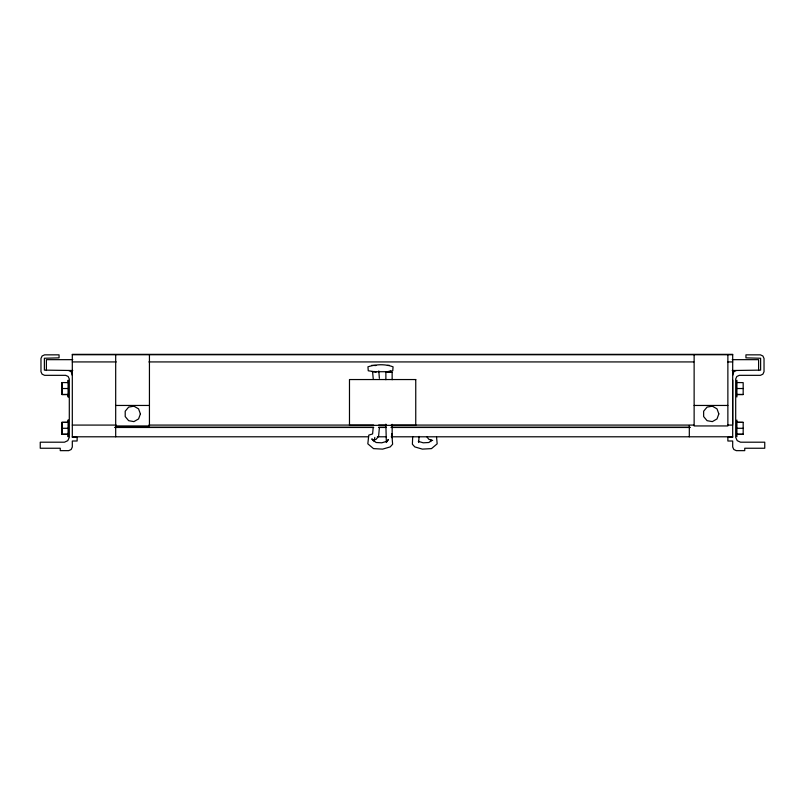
<?xml version="1.0" encoding="UTF-8"?>
<svg xmlns="http://www.w3.org/2000/svg" width="805" height="805" viewBox="0 0 805 805"><rect width="100%" height="100%" fill="white"/><g stroke="black" fill="none" stroke-linecap="round" stroke-linejoin="round"><path stroke-width="1.21" d="M385.867 424.134L386.34 442.509L388.342 439.56L386.732 441.351L381.751 442.81L376.086 442.498L371.789 438.876L373.319 440.717M385.877 379.719L385.877 372.323L392.146 372.313L392.146 379.749M392.136 424.326L392.196 437.769L391.794 433.835L392.619 444.229L390.204 446.906L382.637 449.12L373.51 448.616L367.825 443.827L368.781 435.103L372.594 433.955L373.198 427.626M732.691 424.295L732.691 380.151M418.66 442.509L419.073 436.431M379.336 428.26L378.592 436.28L376.126 439.329L374.234 439.902M412.683 436.541L412.381 444.229L414.796 446.906L422.363 449.12L431.49 448.616L437.175 443.827L436.562 437.155M374.084 441.633L374.788 437.427M732.691 375.331L733.838 371.658L736.303 370.511M431.49 440.325L428.914 442.498L423.249 442.81L418.268 441.351M388.865 371.719L392.76 370.793L393.061 366.839C385.333 363.84 375.683 364.273 367.945 366.828L368.257 370.783L376.257 371.93L374.345 371.467M386.903 371.84L390.747 370.914M387.396 365.44L389.368 365.319M392.146 372.313L385.877 372.323M68.264 382.606L61.824 382.566L61.824 394.5L68.093 394.47M61.824 388.533L68.093 388.513M68.264 394.531L62.005 394.551L62.005 382.627M68.093 422.313L61.824 422.333L61.824 434.267L68.093 434.237M68.264 422.373L62.005 422.394L62.005 434.318L68.264 434.298M61.824 428.3L68.093 428.28M72.309 354.743L732.691 354.743M72.782 359.664L46.398 359.664L46.398 370.511M732.218 359.664L758.602 359.664L758.602 370.511M72.309 361.928L116.252 361.928M148.895 361.928L693.769 361.928M727.67 361.928L732.691 361.928M72.782 370.511L44.376 370.129L44.376 358.245L59.057 357.863L59.057 354.844L44.597 354.844L42.122 355.991L40.974 358.467L40.974 371.719L42.122 374.184L44.597 375.331L65.678 375.331L68.153 376.478L69.3 378.954L69.3 437.377L67.771 440.667L64.481 442.197L40.25 442.197L40.25 448.244L60.254 448.244L60.254 450.649L68.697 450.649L71.162 449.502L72.309 447.037L72.309 441.009L77.129 441.009L77.129 437.397L72.309 437.397L72.309 354.351L732.691 354.351L732.691 437.397L727.871 437.397L727.871 441.009L732.691 441.009L732.691 447.037L733.838 449.502L736.303 450.649L744.746 450.649L744.746 448.244L764.75 448.244L764.75 442.197L740.519 442.197L737.229 440.667L735.7 437.377L735.7 378.954L736.847 376.478L739.322 375.331L760.403 375.331L762.878 374.184L764.026 371.719L764.026 358.467L762.878 355.991L760.403 354.844L745.943 354.844L745.943 357.863L760.624 358.245L760.624 370.129L732.218 370.511M372.202 371.719L386.672 371.719M115.689 405.458L149.438 405.458M694.131 405.458L727.871 405.458M72.309 425.08L116.252 425.08M148.895 425.08L373.621 425.08M378.642 425.08L386.179 425.08M391.2 425.08L693.769 425.08M727.67 425.08L732.691 425.08M115.689 425.946L149.438 425.946L149.438 354.844M114.994 427.274L373.621 427.274M378.642 427.274L386.179 427.274M391.2 427.274L690.006 427.274M114.994 427.475L373.621 427.475M378.642 427.475L386.179 427.475M391.2 427.475L690.006 427.475M72.309 436.793L368.599 436.793M377.394 436.793L386.179 436.793M391.2 436.793L732.691 436.793M736.907 382.546L743.176 382.627L743.176 394.551L736.907 394.531M736.907 388.513L743.176 388.533M736.907 394.47L743.176 394.5M743.176 422.333L736.907 422.313L743.176 422.394L743.176 434.318L736.907 434.298M736.907 428.28L743.176 428.3M736.907 434.237L743.176 434.267M371.699 365.319L375.915 365.54M432.667 440.476L428.874 439.329L427.032 437.045M68.697 370.511L71.162 371.658L72.309 375.331M430.564 439.53L430.917 441.633M378.803 370.924L379.366 378.3M372.604 371.991L373.218 378.632M736.907 380.272L736.907 396.966M736.907 420.039L736.907 436.733M727.871 354.844L727.871 425.946L694.131 425.946L694.131 354.844M689.311 425.463L689.311 436.793M115.689 354.844L115.689 436.793M68.264 380.332L68.264 381.922M68.264 395.376L68.264 396.966M68.264 420.099L68.264 421.689M68.264 433.06L68.264 436.733M68.093 380.272L68.093 396.905M68.093 420.039L68.093 436.672M140.392 413.901L138.561 418.932L133.922 421.609L128.649 420.683L125.208 416.577L125.208 411.214L128.649 407.109L133.922 406.183L138.561 408.86L140.392 413.901M718.835 413.901L717.003 418.932L712.355 421.609L707.082 420.683L703.64 416.577L703.64 411.214L707.082 407.109L712.355 406.183L717.003 408.86L718.835 413.901M415.752 379.547L349.481 379.547L349.481 425.342L415.752 425.342L415.752 379.547"/></g></svg>
